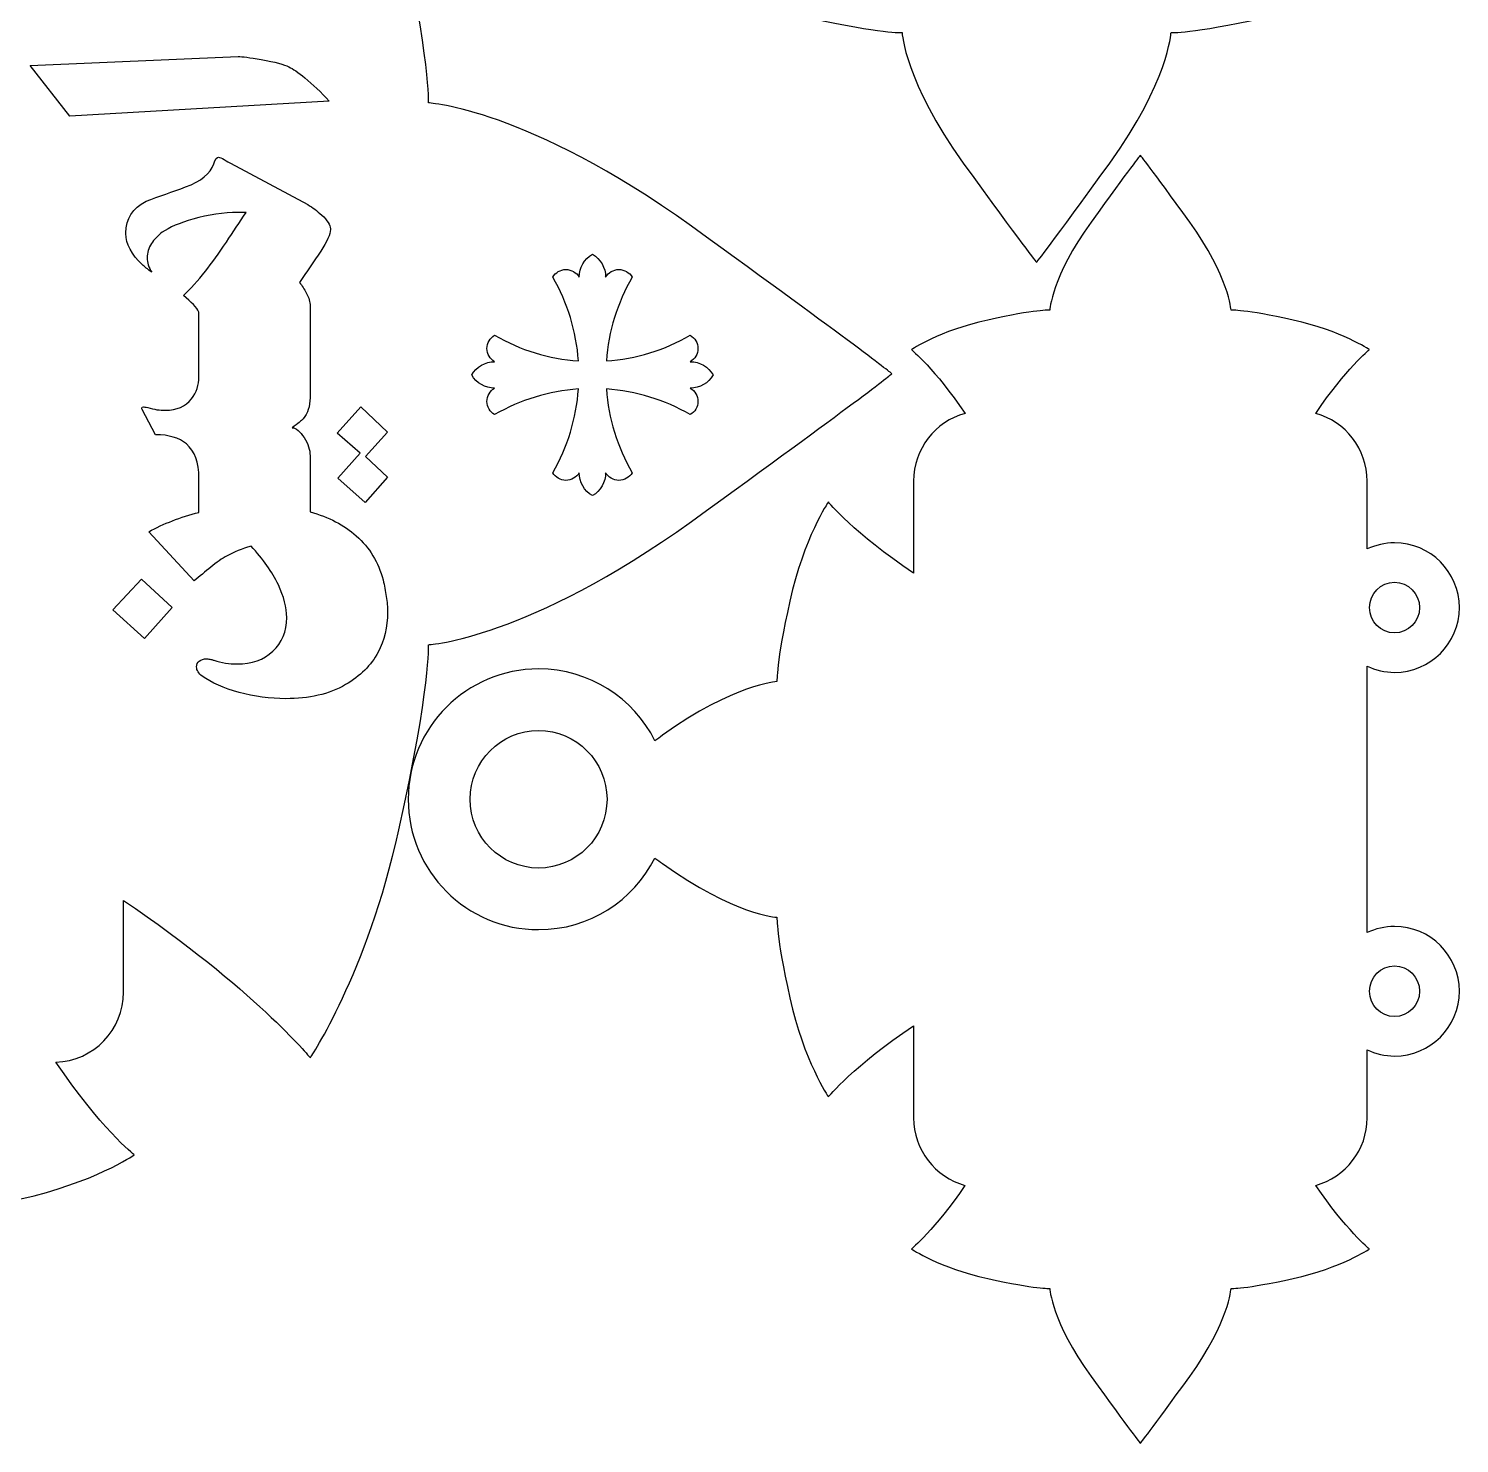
# Model space of a CAD drawing. Extents: x 0 to 978, y 1133 to 1701.
# Drawn here: x 744.3 to 977.6, y 1159.5 to 1390.2 of the extents above; entities that cross this region are included whole.
import ezdxf

# ---------------------------------------------------------------- set-up
doc = ezdxf.new("R2010")
doc.units = 0
doc.layers.add('H0115_Printing_02', color=7, linetype='CONTINUOUS')

msp = doc.modelspace()

# ---------------------------------------------------------------- linework, layer by layer
at = {"layer": 'H0115_Printing_02', "color": 1}
for points in [[(793.33698, 1378.372066), (751.051981, 1375.945066), (744.598981, 1384.213065), (778.479981, 1385.673065)], [(925.573677, 1369.578566), (925.573677, 1369.579566)], [(777.218981, 1368.270066), (789.84898, 1361.522066)], [(779.769981, 1360.232066), (778.450981, 1360.232066)], [(793.51998, 1357.596066), (793.51998, 1357.477066)], [(760.188981, 1356.806066), (760.188981, 1356.925066)], [(908.641677, 1352.096266), (908.641677, 1352.095266)], [(772.088981, 1333.485067), (772.088981, 1333.683067), (772.088981, 1336.444067), (772.088981, 1344.002066)], [(790.20398, 1345.205066), (790.20398, 1336.444067), (790.20398, 1333.683067), (790.20398, 1330.032067)], [(885.061978, 1333.927067), (885.062978, 1333.928067)], [(765.023981, 1323.995067), (762.832981, 1328.099067)], [(790.20398, 1320.562067), (790.20398, 1311.426067)], [(772.088981, 1311.328067), (772.088981, 1316.635067), (772.088981, 1316.931067)], [(888.597678, 1316.426567), (888.597678, 1301.426567)], [(962.549676, 1305.357567), (962.549676, 1316.426567)], [(771.298981, 1300.141067), (763.917981, 1308.171067)], [(962.549676, 1242.793569), (962.549676, 1286.231568)], [(759.798981, 1233.086069), (759.798981, 1248.051069)], [(888.597678, 1227.598569), (888.597678, 1212.59857)], [(962.549676, 1212.59857), (962.549676, 1223.667569)]]:
    msp.add_lwpolyline(points, dxfattribs=at)
for points in [[(782.24798, 1385.179065)], [(776.212981, 1368.852066)], [(920.580677, 1368.302266)], [(917.523677, 1358.651566)], [(838.397979, 1349.689066)], [(799.20398, 1312.965067), (794.74298, 1316.891067), (798.35498, 1320.996067), (794.59998, 1324.250067), (798.47098, 1328.533067), (802.83398, 1324.429067), (799.26298, 1320.443067), (802.83398, 1317.069067)], [(762.699981, 1300.449067), (767.722981, 1295.825068), (763.200981, 1290.735068), (758.076981, 1295.425068)], [(971.089676, 1295.794568)], [(838.617679, 1264.533568)], [(971.089676, 1233.230569)], [(925.573677, 1159.488571)]]:
    msp.add_lwpolyline(points, close=True, dxfattribs=at)
for points in [[(809.50598, 1378.112066), (809.50598, 1378.112066), (809.94398, 1384.675065), (804.69298, 1408.299065)], [(871.737678, 1391.962265), (883.460678, 1389.357265), (886.716678, 1389.574265), (886.716678, 1389.574265)], [(930.566677, 1389.574265), (930.566677, 1389.574265), (933.822677, 1389.357265), (945.545676, 1391.962265)], [(886.716678, 1389.574265), (886.716678, 1389.574265), (887.150678, 1381.543265), (896.702678, 1368.302266)], [(920.580677, 1368.302266), (930.132677, 1381.543265), (930.566677, 1389.574265), (930.566677, 1389.574265)], [(778.479981, 1385.673065), (779.110981, 1385.673065), (780.36698, 1385.508065), (782.24798, 1385.179065)], [(782.24798, 1385.179065), (784.49798, 1384.785065), (786.00298, 1384.384065), (786.76698, 1383.976065)], [(786.76698, 1383.976065), (787.39798, 1383.687065), (788.25998, 1383.095065), (789.35198, 1382.200065)], [(789.35198, 1382.200065), (790.66698, 1381.121065), (791.99498, 1379.844066), (793.33698, 1378.372066)], [(852.390979, 1357.988066), (825.696979, 1377.237066), (809.50598, 1378.112066), (809.50598, 1378.112066)], [(774.495981, 1368.152066), (774.772981, 1368.941066), (775.035981, 1369.303066), (775.285981, 1369.237066)], [(775.285981, 1369.237066), (775.469981, 1369.237066), (775.778981, 1369.109066), (776.212981, 1368.852066)], [(925.573677, 1369.579566), (925.573677, 1369.579566), (923.963677, 1367.578566), (917.523677, 1358.651566)], [(933.623677, 1358.651566), (927.183677, 1367.578566), (925.573677, 1369.578566), (925.573677, 1369.578566)], [(769.917981, 1364.403066), (772.456981, 1365.337066), (773.982981, 1366.586066), (774.495981, 1368.152066)], [(776.212981, 1368.852066), (776.646981, 1368.596066), (776.981981, 1368.401066), (777.218981, 1368.270066)], [(896.702678, 1368.302266), (906.253677, 1355.063266), (908.641677, 1352.096266), (908.641677, 1352.096266)], [(908.641677, 1352.095266), (908.641677, 1352.095266), (911.029677, 1355.063266), (920.580677, 1368.302266)], [(763.464981, 1362.074066), (765.621981, 1362.850066), (767.773981, 1363.627066), (769.917981, 1364.403066)], [(760.188981, 1356.925066), (760.188981, 1359.201066), (761.281981, 1360.917066), (763.464981, 1362.074066)], [(778.450981, 1360.232066), (776.099981, 1360.232066), (773.654981, 1359.870066), (771.120981, 1359.147066)], [(776.588981, 1355.423066), (777.650981, 1357.025066), (778.710981, 1358.627066), (779.769981, 1360.232066)], [(789.84898, 1361.522066), (790.62598, 1361.062066), (791.37498, 1360.496066), (792.09898, 1359.826066)], [(771.120981, 1359.147066), (768.921981, 1358.526066), (767.253981, 1357.814066), (766.115981, 1357.014066)], [(792.09898, 1359.826066), (793.04698, 1358.944066), (793.51998, 1358.200066), (793.51998, 1357.596066)], [(885.062978, 1333.928067), (885.062978, 1333.928067), (879.081978, 1338.740067), (852.390979, 1357.988066)], [(917.523677, 1358.651566), (911.083677, 1349.724566), (910.790677, 1344.309566), (910.790677, 1344.309566)], [(940.356676, 1344.309566), (940.356676, 1344.309566), (940.063676, 1349.724566), (933.623677, 1358.651566)], [(762.891981, 1351.696066), (761.089981, 1353.393066), (760.188981, 1355.097066), (760.188981, 1356.806066)], [(766.115981, 1357.014066), (765.340981, 1356.417066), (764.758981, 1355.811066), (764.369981, 1355.189066)], [(773.137981, 1350.652066), (774.171981, 1351.971066), (775.322981, 1353.561066), (776.588981, 1355.423066)], [(793.51998, 1357.477066), (793.51998, 1356.675066), (792.99298, 1355.491066), (791.94098, 1353.926066)], [(764.369981, 1355.189066), (763.879981, 1354.440066), (763.633981, 1353.663066), (763.633981, 1352.863066)], [(791.94098, 1353.926066), (790.79698, 1352.229066), (789.65198, 1350.532066), (788.50798, 1348.835066)], [(834.084979, 1349.689066), (834.084979, 1351.231066), (834.905979, 1352.655066), (836.241979, 1353.426066)], [(836.241979, 1353.426066), (837.575979, 1352.655066), (838.397979, 1351.231066), (838.397979, 1349.689066)], [(764.385981, 1350.485066), (763.699981, 1351.008066), (763.194981, 1351.417066), (762.891981, 1351.696066)], [(763.633981, 1352.863066), (763.633981, 1352.071066), (763.890981, 1351.278066), (764.385981, 1350.485066)], [(769.554981, 1346.703066), (770.727981, 1347.802066), (771.921981, 1349.111066), (773.137981, 1350.652066)], [(829.768979, 1349.689066), (830.214979, 1350.460066), (831.036979, 1350.934066), (831.926979, 1350.934066)], [(831.926979, 1350.934066), (832.816979, 1350.934066), (833.639979, 1350.460066), (834.084979, 1349.689066)], [(838.397979, 1349.689066), (838.843979, 1350.460066), (839.665979, 1350.934066), (840.554979, 1350.934066)], [(840.554979, 1350.934066), (841.445979, 1350.934066), (842.268979, 1350.460066), (842.713979, 1349.689066)], [(788.50798, 1348.835066), (788.88898, 1348.269066), (789.24798, 1347.708066), (789.58298, 1347.149066)], [(833.960979, 1336.021067), (833.615979, 1340.826066), (832.187979, 1345.502066), (829.768979, 1349.689066)], [(842.713979, 1349.689066), (840.293979, 1345.502066), (838.865979, 1340.826066), (838.521979, 1336.021067)], [(772.088981, 1344.002066), (771.735981, 1344.747066), (770.887981, 1345.648066), (769.554981, 1346.703066)], [(789.58298, 1347.149066), (789.91798, 1346.590066), (790.12498, 1345.942066), (790.20398, 1345.205066)], [(910.790677, 1344.309566), (910.790677, 1344.309566), (908.595677, 1344.455566), (900.691677, 1342.699566)], [(950.456676, 1342.699566), (942.552676, 1344.455566), (940.356676, 1344.309566), (940.356676, 1344.309566)], [(900.691677, 1342.699566), (892.787678, 1340.943566), (888.249678, 1337.869567), (888.249678, 1337.869567)], [(962.897676, 1337.869567), (962.897676, 1337.869567), (958.360676, 1340.943566), (950.456676, 1342.699566)], [(819.04598, 1338.055067), (819.04598, 1338.945067), (819.51898, 1339.767067), (820.290979, 1340.212066)], [(820.290979, 1340.212066), (824.479979, 1337.794067), (829.155979, 1336.366067), (833.960979, 1336.021067)], [(838.521979, 1336.021067), (843.326979, 1336.366067), (848.002979, 1337.794067), (852.191979, 1340.212066)], [(852.191979, 1340.212066), (852.962979, 1339.767067), (853.436979, 1338.945067), (853.436979, 1338.055067)], [(820.290979, 1335.897067), (819.51898, 1336.344067), (819.04598, 1337.165067), (819.04598, 1338.055067)], [(853.436979, 1338.055067), (853.436979, 1337.165067), (852.962979, 1336.344067), (852.191979, 1335.897067)], [(888.249678, 1337.869567), (888.249678, 1337.869567), (892.103678, 1334.723567), (896.990678, 1327.460567)], [(954.156676, 1327.460567), (959.043676, 1334.723567), (962.897676, 1337.869567), (962.897676, 1337.869567)], [(816.55398, 1333.742067), (817.32498, 1335.077067), (818.74898, 1335.897067), (820.290979, 1335.897067)], [(852.191979, 1335.897067), (853.733979, 1335.897067), (855.157979, 1335.077067), (855.927979, 1333.742067)], [(770.884981, 1329.855067), (771.687981, 1330.881067), (772.088981, 1332.090067), (772.088981, 1333.485067)], [(820.290979, 1331.585067), (818.74898, 1331.585067), (817.32498, 1332.406067), (816.55398, 1333.742067)], [(855.927979, 1333.742067), (855.157979, 1332.406067), (853.733979, 1331.585067), (852.191979, 1331.585067)], [(852.390979, 1309.867067), (879.081978, 1329.115067), (885.061978, 1333.927067), (885.061978, 1333.927067)], [(766.640981, 1327.980067), (768.483981, 1327.980067), (769.897981, 1328.605067), (770.884981, 1329.855067)], [(790.20398, 1330.032067), (790.20398, 1328.637067), (789.82898, 1327.493067), (789.07998, 1326.599067)], [(819.04598, 1329.428067), (819.04598, 1330.318067), (819.51898, 1331.140067), (820.290979, 1331.585067)], [(833.960979, 1331.463067), (829.155979, 1331.117067), (824.479979, 1329.689067), (820.290979, 1327.271067)], [(829.768979, 1317.794067), (832.187979, 1321.982067), (833.615979, 1326.657067), (833.960979, 1331.463067)], [(852.191979, 1327.271067), (848.002979, 1329.689067), (843.326979, 1331.117067), (838.521979, 1331.462067)], [(838.521979, 1331.462067), (838.865979, 1326.657067), (840.293979, 1321.982067), (842.713979, 1317.794067)], [(852.191979, 1331.585067), (852.962979, 1331.140067), (853.436979, 1330.318067), (853.436979, 1329.428067)], [(762.773981, 1328.395067), (762.773981, 1328.486067), (762.859981, 1328.533067), (763.030981, 1328.533067)], [(762.783981, 1328.277067), (762.777981, 1328.316067), (762.773981, 1328.356067), (762.773981, 1328.395067)], [(762.832981, 1328.099067), (762.806981, 1328.178067), (762.790981, 1328.236067), (762.783981, 1328.277067)], [(763.030981, 1328.533067), (763.108981, 1328.533067), (763.345981, 1328.493067), (763.740981, 1328.415067)], [(763.740981, 1328.415067), (764.267981, 1328.257067), (764.769981, 1328.144067), (765.250981, 1328.079067)], [(765.250981, 1328.079067), (765.730981, 1328.012067), (766.194981, 1327.980067), (766.640981, 1327.980067)], [(820.290979, 1327.271067), (819.51898, 1327.716067), (819.04598, 1328.538067), (819.04598, 1329.428067)], [(853.436979, 1329.428067), (853.436979, 1328.538067), (852.962979, 1327.716067), (852.191979, 1327.271067)], [(896.990678, 1327.460567), (892.152678, 1326.116567), (888.597678, 1321.691567), (888.597678, 1316.426567)], [(962.549676, 1316.426567), (962.549676, 1321.691567), (958.994676, 1326.116567), (954.156676, 1327.460567)], [(789.07998, 1326.599067), (788.82998, 1326.296067), (788.23798, 1325.810067), (787.30298, 1325.139067)], [(787.30298, 1325.139067), (787.93398, 1325.086067), (788.57598, 1324.550067), (789.22798, 1323.531067)], [(770.035981, 1322.495067), (768.864981, 1323.495067), (767.194981, 1323.995067), (765.023981, 1323.995067)], [(789.22798, 1323.531067), (789.87898, 1322.512067), (790.20398, 1321.521067), (790.20398, 1320.562067)], [(772.088981, 1316.931067), (772.088981, 1319.483067), (771.403981, 1321.337067), (770.035981, 1322.495067)], [(831.926979, 1316.548067), (831.036979, 1316.548067), (830.214979, 1317.024067), (829.768979, 1317.794067)], [(834.084979, 1317.794067), (833.639979, 1317.024067), (832.816979, 1316.548067), (831.926979, 1316.548067)], [(836.241979, 1314.058067), (834.905979, 1314.829067), (834.084979, 1316.252067), (834.084979, 1317.794067)], [(838.397979, 1317.794067), (838.397979, 1316.252067), (837.575979, 1314.829067), (836.241979, 1314.058067)], [(840.554979, 1316.548067), (839.665979, 1316.548067), (838.843979, 1317.024067), (838.397979, 1317.794067)], [(842.713979, 1317.794067), (842.268979, 1317.024067), (841.445979, 1316.548067), (840.554979, 1316.548067)], [(767.775981, 1309.956067), (769.151981, 1310.489067), (770.588981, 1310.946067), (772.088981, 1311.328067)], [(790.20398, 1311.426067), (793.25698, 1310.558067), (795.76998, 1309.250067), (797.74298, 1307.500067)], [(874.703678, 1313.033567), (874.703678, 1313.033567), (870.706678, 1307.135567), (868.422678, 1296.859568)], [(888.597678, 1301.426567), (878.890678, 1307.896567), (874.703678, 1313.033567), (874.703678, 1313.033567)], [(763.917981, 1308.171067), (765.115981, 1308.829067), (766.401981, 1309.423067), (767.775981, 1309.956067)], [(809.50598, 1289.743068), (809.50598, 1289.743068), (825.696979, 1290.618068), (852.390979, 1309.867067)], [(797.74298, 1307.500067), (799.89998, 1305.579067), (801.35498, 1303.185067), (802.10398, 1300.318067)], [(967.013676, 1306.357567), (965.416676, 1306.357567), (963.907676, 1305.992567), (962.549676, 1305.357567)], [(977.578676, 1295.794568), (977.578676, 1301.628567), (972.848676, 1306.357567), (967.013676, 1306.357567)], [(776.705981, 1304.264067), (775.837981, 1303.791067), (774.943981, 1303.172067), (774.021981, 1302.409067)], [(780.59398, 1305.823067), (779.067981, 1305.362067), (777.771981, 1304.843067), (776.705981, 1304.264067)], [(785.03498, 1299.529068), (784.04698, 1301.607067), (782.56798, 1303.705067), (780.59398, 1305.823067)], [(774.021981, 1302.409067), (773.101981, 1301.646067), (772.193981, 1300.890067), (771.298981, 1300.141067)], [(786.39598, 1294.162068), (786.39598, 1295.832068), (785.94198, 1297.621068), (785.03498, 1299.529068)], [(802.10398, 1300.318067), (802.32798, 1299.397068), (802.50498, 1298.489068), (802.63698, 1297.596068)], [(962.937676, 1295.794568), (962.937676, 1298.076568), (964.762676, 1299.926568), (967.013676, 1299.926568)], [(967.013676, 1299.926568), (969.264676, 1299.926568), (971.089676, 1298.076568), (971.089676, 1295.794568)], [(802.63698, 1297.596068), (802.76798, 1296.700068), (802.83398, 1295.859068), (802.83398, 1295.070068)], [(802.83398, 1295.070068), (802.83398, 1292.611068), (802.32098, 1290.426068), (801.29398, 1288.519068)], [(868.422678, 1296.859568), (866.138678, 1286.584568), (866.329678, 1283.730568), (866.329678, 1283.730568)], [(967.013676, 1291.662568), (964.762676, 1291.662568), (962.937676, 1293.512568), (962.937676, 1295.794568)], [(971.089676, 1295.794568), (971.089676, 1293.512568), (969.264676, 1291.662568), (967.013676, 1291.662568)], [(967.013676, 1285.231568), (972.848676, 1285.231568), (977.578676, 1289.960568), (977.578676, 1295.794568)], [(784.14598, 1288.676068), (785.64598, 1290.058068), (786.39598, 1291.886068), (786.39598, 1294.162068)], [(778.304981, 1286.605068), (780.69998, 1286.605068), (782.64698, 1287.297068), (784.14598, 1288.676068)], [(801.29398, 1288.519068), (800.14998, 1286.388068), (798.38698, 1284.626068), (796.00698, 1283.232068)], [(804.69298, 1259.556069), (809.94398, 1283.180068), (809.50598, 1289.743068), (809.50598, 1289.743068)], [(771.713981, 1286.132068), (771.713981, 1286.513068), (771.858981, 1286.829068), (772.147981, 1287.080068)], [(772.621981, 1284.613068), (772.016981, 1285.060068), (771.713981, 1285.566068), (771.713981, 1286.132068)], [(772.147981, 1287.080068), (772.437981, 1287.328068), (772.838981, 1287.454068), (773.351981, 1287.454068)], [(773.351981, 1287.454068), (773.574981, 1287.414068), (773.798981, 1287.382068), (774.021981, 1287.355068)], [(774.021981, 1287.355068), (774.245981, 1287.289068), (774.404981, 1287.243068), (774.495981, 1287.217068)], [(774.495981, 1287.217068), (775.798981, 1286.809068), (777.068981, 1286.605068), (778.304981, 1286.605068)], [(827.462679, 1285.793568), (815.72168, 1285.793568), (806.20268, 1276.275568), (806.20268, 1264.533568)], [(846.438679, 1274.082568), (842.938679, 1281.022568), (835.765679, 1285.793568), (827.462679, 1285.793568)], [(962.549676, 1286.231568), (963.907676, 1285.596568), (965.416676, 1285.231568), (967.013676, 1285.231568)], [(778.630981, 1281.968068), (776.137981, 1282.652068), (774.133981, 1283.534068), (772.621981, 1284.613068)], [(796.00698, 1283.232068), (794.66398, 1282.443068), (793.16798, 1281.863068), (791.51598, 1281.495068)], [(866.329678, 1283.730568), (866.329678, 1283.730568), (859.286679, 1283.349568), (847.676679, 1274.977568)], [(786.27698, 1280.943068), (783.67298, 1280.943068), (781.12398, 1281.285068), (778.630981, 1281.968068)], [(791.51598, 1281.495068), (789.86598, 1281.127068), (788.11998, 1280.943068), (786.27698, 1280.943068)], [(816.30868, 1264.533568), (816.30868, 1270.726568), (821.302679, 1275.747568), (827.462679, 1275.747568)], [(827.462679, 1275.747568), (833.623679, 1275.747568), (838.617679, 1270.726568), (838.617679, 1264.533568)], [(847.676679, 1274.977568), (847.243679, 1274.664568), (846.847679, 1274.377568), (846.438679, 1274.082568)], [(806.20268, 1264.533568), (806.20268, 1252.792569), (815.72168, 1243.273569), (827.462679, 1243.273569)], [(827.462679, 1253.320569), (821.302679, 1253.320569), (816.30868, 1258.340569), (816.30868, 1264.533568)], [(838.617679, 1264.533568), (838.617679, 1258.340569), (833.623679, 1253.320569), (827.462679, 1253.320569)], [(790.25198, 1222.369069), (790.25198, 1222.369069), (799.44198, 1235.931069), (804.69298, 1259.556069)], [(827.462679, 1243.273569), (835.753679, 1243.273569), (842.917679, 1248.030569), (846.422679, 1254.953569)], [(846.422679, 1254.953569), (846.836679, 1254.654569), (847.237679, 1254.364569), (847.676679, 1254.047569)], [(847.676679, 1254.047569), (859.286679, 1245.675569), (866.329678, 1245.294569), (866.329678, 1245.294569)], [(759.798981, 1248.051069), (781.04898, 1233.653069), (790.25198, 1222.369069), (790.25198, 1222.369069)], [(866.329678, 1245.294569), (866.329678, 1245.294569), (866.138678, 1242.440569), (868.422678, 1232.165569)], [(967.013676, 1243.793569), (965.416676, 1243.793569), (963.907676, 1243.428569), (962.549676, 1242.793569)], [(977.578676, 1233.230569), (977.578676, 1239.064569), (972.848676, 1243.793569), (967.013676, 1243.793569)], [(962.937676, 1233.230569), (962.937676, 1235.512569), (964.762676, 1237.362569), (967.013676, 1237.362569)], [(967.013676, 1237.362569), (969.264676, 1237.362569), (971.089676, 1235.512569), (971.089676, 1233.230569)], [(748.780981, 1221.646069), (754.903981, 1221.882069), (759.798981, 1226.906069), (759.798981, 1233.086069)], [(868.422678, 1232.165569), (870.706678, 1221.889569), (874.703678, 1215.99157), (874.703678, 1215.99157)], [(967.013676, 1229.098569), (964.762676, 1229.098569), (962.937676, 1230.948569), (962.937676, 1233.230569)], [(971.089676, 1233.230569), (971.089676, 1230.948569), (969.264676, 1229.098569), (967.013676, 1229.098569)], [(967.013676, 1222.667569), (972.848676, 1222.667569), (977.578676, 1227.396569), (977.578676, 1233.230569)], [(874.703678, 1215.99157), (874.703678, 1215.99157), (878.890678, 1221.128569), (888.597678, 1227.598569)], [(962.549676, 1223.667569), (963.907676, 1223.032569), (965.416676, 1222.667569), (967.013676, 1222.667569)], [(761.529981, 1206.52407), (761.529981, 1206.52407), (755.925981, 1211.10307), (748.780981, 1221.646069)], [(888.597678, 1212.59857), (888.597678, 1207.34257), (892.140678, 1202.92357), (896.966678, 1201.57057)], [(954.180676, 1201.57057), (959.006676, 1202.92357), (962.549676, 1207.34257), (962.549676, 1212.59857)], [(743.077981, 1199.36107), (754.800981, 1201.96507), (761.529981, 1206.52407), (761.529981, 1206.52407)], [(896.966678, 1201.57057), (892.090678, 1194.33457), (888.249678, 1191.19857), (888.249678, 1191.19857)], [(962.897676, 1191.19857), (962.897676, 1191.19857), (959.056676, 1194.33457), (954.180676, 1201.57057)], [(888.249678, 1191.19857), (888.249678, 1191.19857), (892.787678, 1188.12457), (900.691677, 1186.36857)], [(950.456676, 1186.36857), (958.360676, 1188.12457), (962.897676, 1191.19857), (962.897676, 1191.19857)], [(900.691677, 1186.36857), (908.595677, 1184.61257), (910.790677, 1184.75857), (910.790677, 1184.75857)], [(940.356676, 1184.75857), (940.356676, 1184.75857), (942.552676, 1184.61257), (950.456676, 1186.36857)], [(910.790677, 1184.75857), (910.790677, 1184.75857), (911.083677, 1179.343571), (917.523677, 1170.415571)], [(933.623677, 1170.415571), (940.063676, 1179.343571), (940.356676, 1184.75857), (940.356676, 1184.75857)], [(917.523677, 1170.415571), (923.963677, 1161.489571), (925.573677, 1159.488571), (925.573677, 1159.488571)], [(925.573677, 1159.488571), (925.573677, 1159.488571), (927.183677, 1161.489571), (933.623677, 1170.415571)]]:
    msp.add_open_spline(points, degree=3, dxfattribs=at)

doc.saveas('drawing.dxf')
